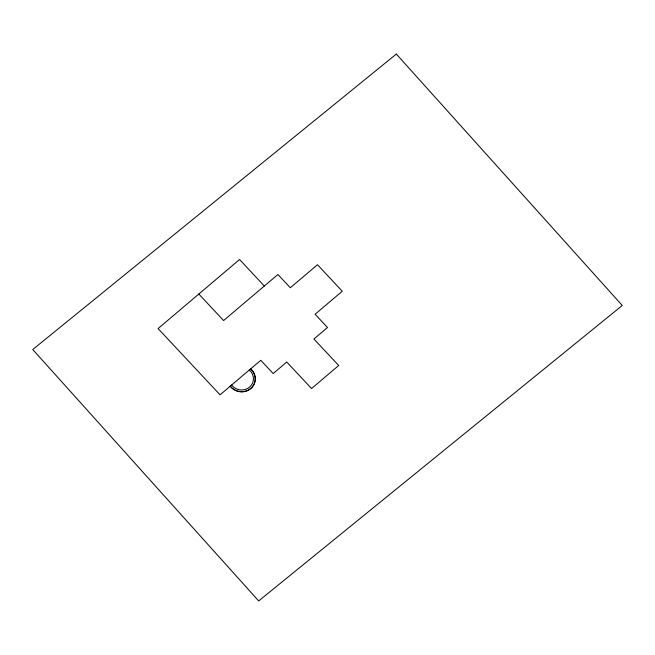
<?xml version="1.0" encoding="UTF-8"?>
<svg xmlns="http://www.w3.org/2000/svg" width="655" height="655" viewBox="0 0 655 655"><rect width="100%" height="100%" fill="white"/><g stroke="black" fill="none" stroke-linecap="round" stroke-linejoin="round"><path stroke-width="0.98" d="M264.342 286.014L239.558 259.511L158.076 328.573L220.047 394.826L260.788 360.291L273.176 373.546L286.759 362.035L311.551 388.53L338.709 365.506L313.917 339.012L327.5 327.5L315.104 314.253L342.262 291.229L317.478 264.726L290.321 287.75L277.925 274.502L223.601 320.541L198.817 294.046M249.268 369.985A12.068 11.454 13.9 0 1 249.506 387.162A12.068 11.454 13.9 0 1 231.608 384.952M230.249 386.098L230.232 386.196A13.902 13.19 13.9 0 0 250.726 388.587A13.902 13.19 13.9 0 0 250.603 368.929L250.619 368.831A13.902 13.19 13.9 0 1 250.75 388.489A13.902 13.19 13.9 0 1 230.249 386.098M396.324 54.062L32.75 349.524L258.668 600.938L622.25 305.467L396.324 54.062"/></g></svg>
